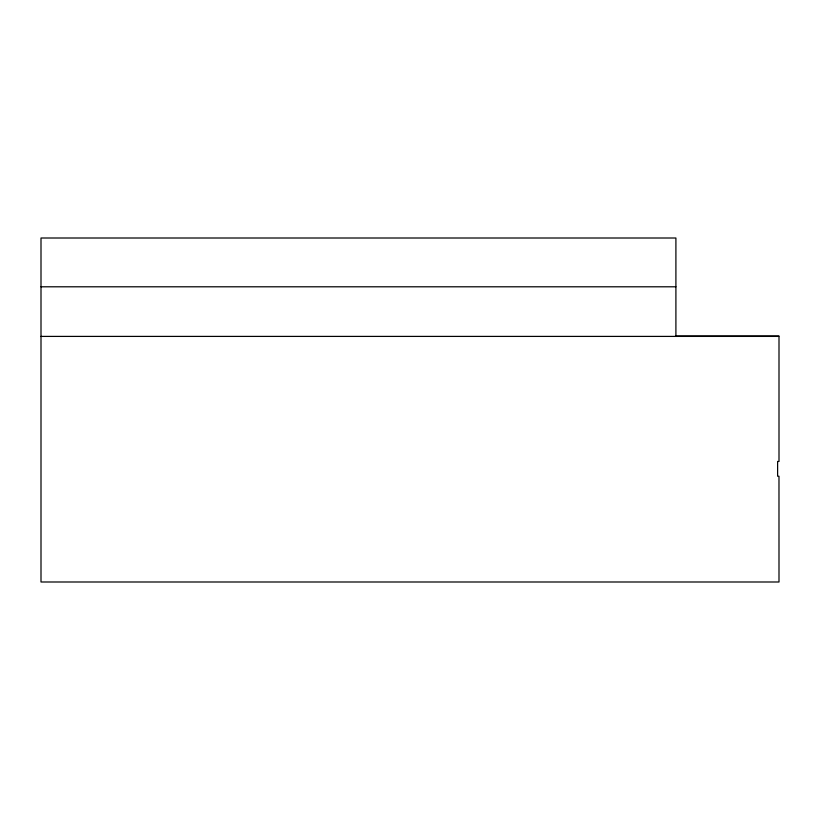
<?xml version="1.0" encoding="UTF-8"?>
<svg xmlns="http://www.w3.org/2000/svg" width="820" height="820" viewBox="0 0 820 820"><rect width="100%" height="100%" fill="white"/><g stroke="black" fill="none" stroke-linecap="round" stroke-linejoin="round"><path stroke-width="1.23" d="M41 286.795L675.905 286.795M675.782 335.995L779 335.995M41 336.405L779 336.405L779 461.455L777.616 461.455L777.616 476.215L778.979 476.215L779 581.995L41 581.995L41 238.005L675.905 238.005L675.905 335.995"/></g></svg>
